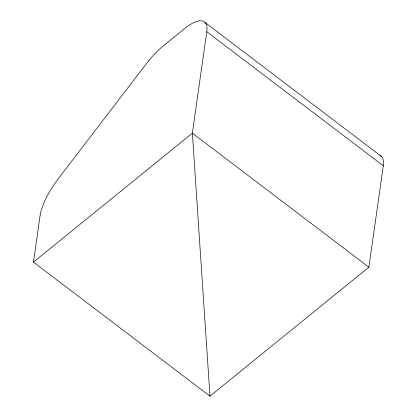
<?xml version="1.0" encoding="UTF-8"?>
<svg xmlns="http://www.w3.org/2000/svg" width="417" height="417" viewBox="0 0 417 417"><rect width="100%" height="100%" fill="white"/><g stroke="black" fill="none" stroke-linecap="round" stroke-linejoin="round"><path stroke-width="0.63" d="M33.469 262.121L40.027 216.032A48.659 17.947 -52.8 0 1 58.495 178.429L146.456 63.582A45.265 16.696 -52.8 0 1 163.474 45.761L184.773 28.476A38.156 14.074 -52.8 0 1 206.801 31.718L383.306 165.747L368.868 267.198L209.975 396.15L33.469 262.121L192.362 133.169L206.801 31.718M205.091 22.544L381.597 156.578M368.868 267.198L192.362 133.169L209.975 396.15M380.122 155.478A38.156 14.074 -52.8 0 1 383.306 165.747"/></g></svg>
